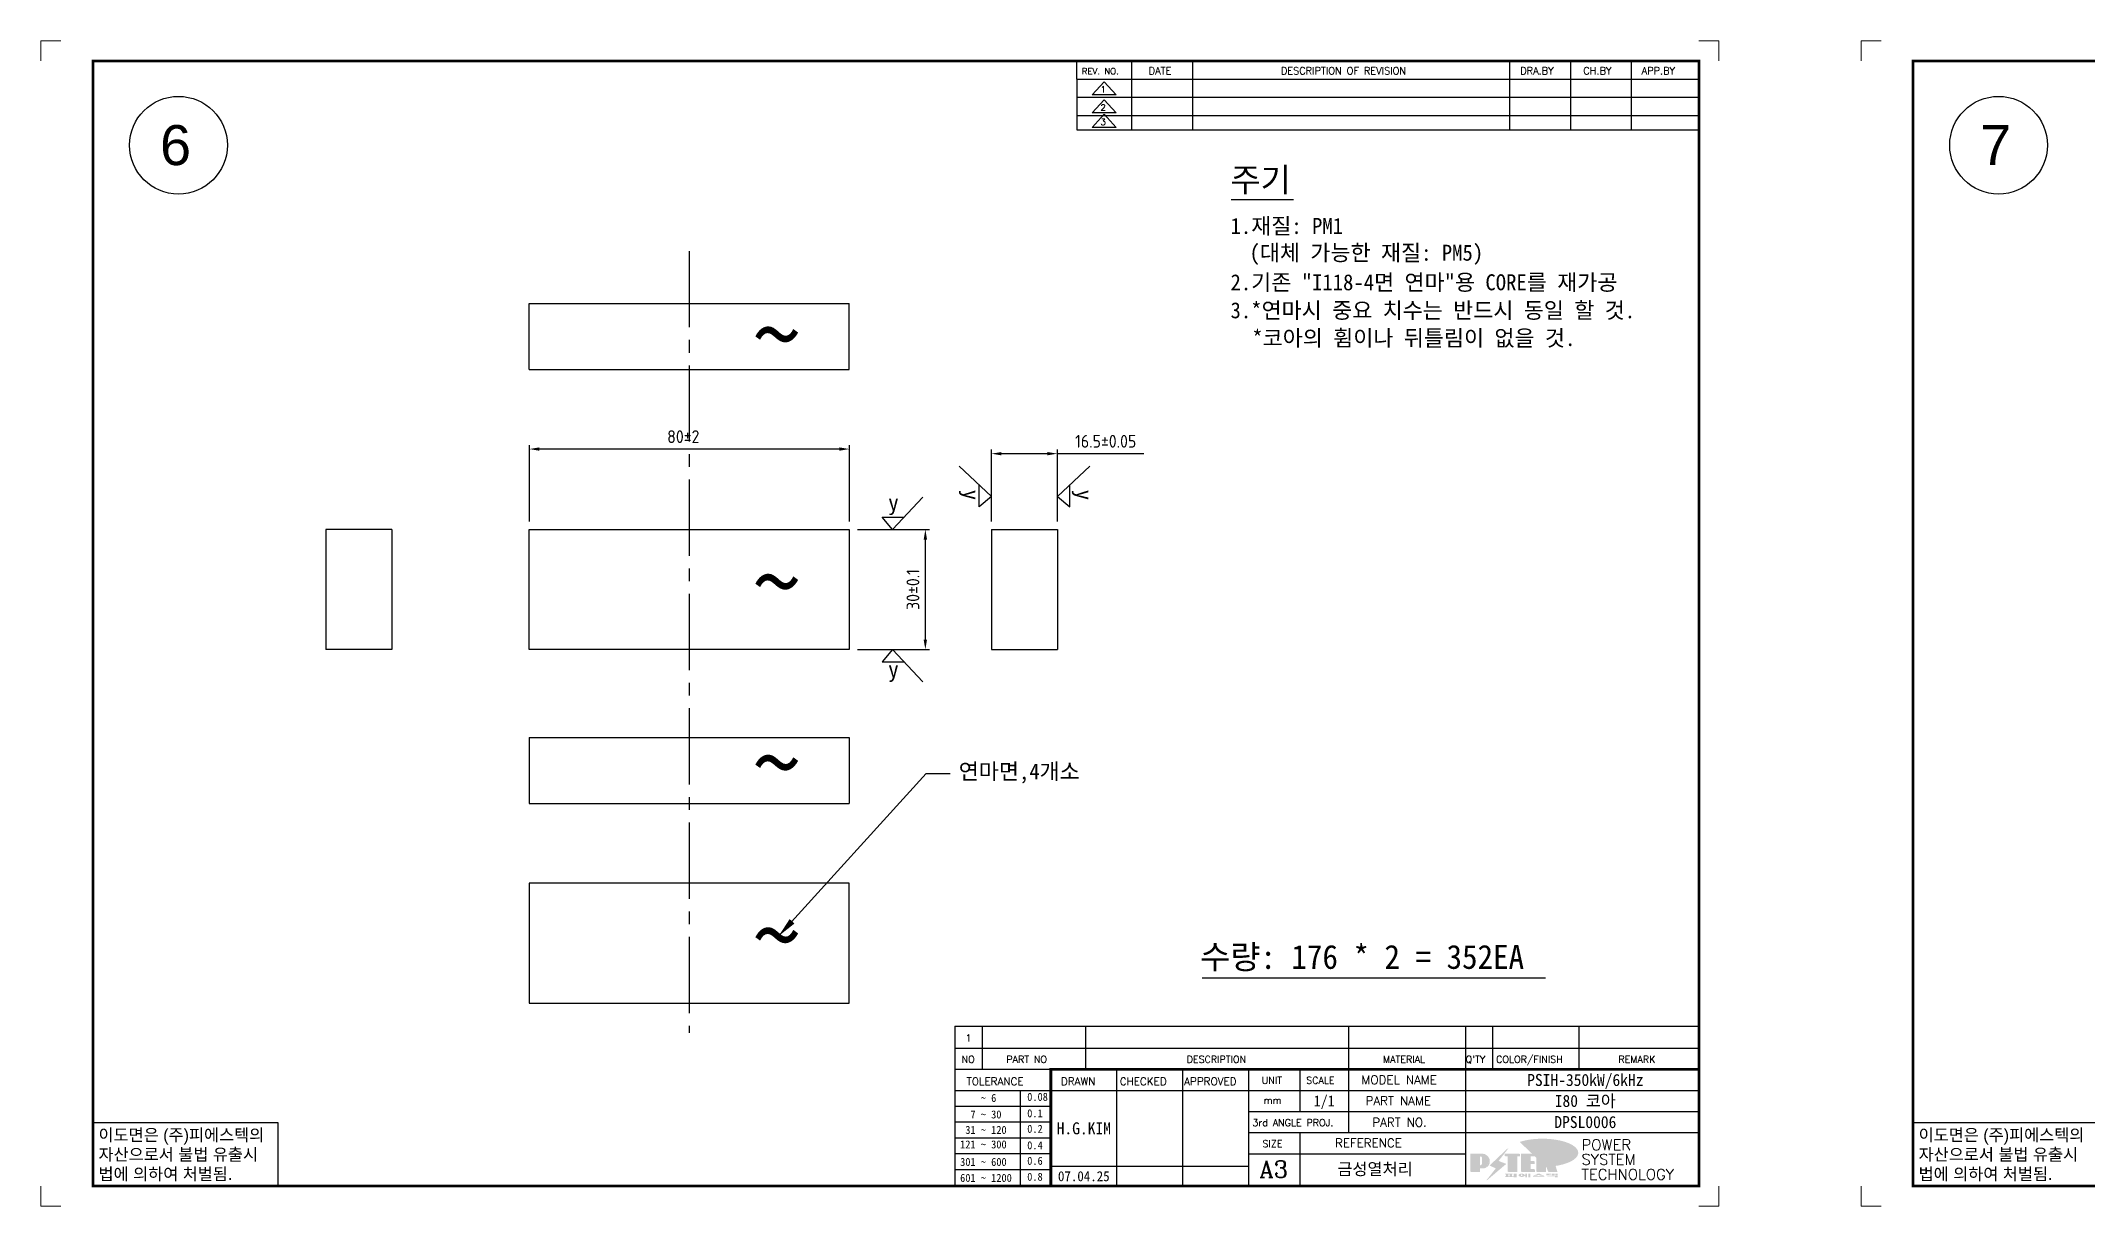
# Model space of a CAD drawing. Header units: millimetres. Extents: x 282 to 14566, y -4134 to 5341.
# Drawn here: x 5061 to 5573, y -365 to -73 of the extents above; entities that cross this region are included whole.
import ezdxf
from ezdxf.enums import TextEntityAlignment as Align

# ---------------------------------------------------------------- set-up
doc = ezdxf.new("R2010")
doc.units = ezdxf.units.MM
doc.linetypes.add('CENTER2', pattern=[28.575, 19.05, -3.175, 3.175, -3.175])
for name, color, linetype in [('FORMAT-1', 7, 'Continuous'), ('line', 3, 'Continuous'), ('Text', 2, 'Continuous')]:
    doc.layers.add(name, color=color, linetype=linetype)
doc.styles.add('arial_ttf', font='arial.ttf')
doc.styles.add('h1', font='')
doc.styles.add('HAN', font='')
doc.styles.add('RC', font='ROMANC.SHX')
doc.styles.add('ROMANT', font='romant__.ttf')
doc.styles.add('RT', font='ROMANT.SHX', dxfattribs={"oblique": 15})
doc.styles.get("Standard").update_dxf_attribs({"font": 'ISOCP.SHX', "bigfont": 'WHGTXT.SHX'})
doc.styles.get('h1').set_extended_font_data('New Gulim')
doc.styles.get('HAN').set_extended_font_data('GulimChe')
doc.dimstyles.new('PSTEK-1', dxfattribs={"dimtxt": 3.2, "dimasz": 2.5, "dimexe": 1, "dimexo": 2, "dimgap": 1.5, "dimtad": 1, "dimtoh": 1, "dimrnd": 0.05, "dimzin": 9, "dimdsep": 46, "dimtxsty": 'Standard', "dimcen": 0, "dimclrt": 2, "dimadec": 1, "dimazin": 2, "dimtfac": 1, "dimtmove": 0, "dimatfit": 3, "dimfxl": 0, "dimtolj": 1, "dimtzin": 0, "dimarcsym": 0})
doc.dimstyles.new('PSTEK-2', dxfattribs={"dimtxt": 5, "dimasz": 5, "dimexe": 2, "dimexo": 2, "dimgap": 1.5, "dimtad": 1, "dimtoh": 1, "dimrnd": 0.5, "dimdsep": 46, "dimtxsty": 'Standard', "dimcen": 0, "dimclrt": 3, "dimazin": 2, "dimtfac": 1, "dimtmove": 0, "dimatfit": 3, "dimfxl": 0, "dimtolj": 1, "dimtzin": 0, "dimarcsym": 0})

# ---------------------------------------------------------------- blocks, each defined once
blk = doc.blocks.new('*D127')
at = {"color": 0, "lineweight": -2}
for p, q in [((5183.23, -193.64), (5183.23, -174.52)), ((5260.73, -175.52), (5185.73, -175.52)), ((5263.23, -193.64), (5263.23, -174.52))]:
    blk.add_line(p, q, dxfattribs=at)
at = {"color": 0}
for points in [[(5185.73, -175.1), (5185.73, -175.94), (5183.23, -175.52)], [(5260.73, -175.1), (5260.73, -175.94), (5263.23, -175.52)]]:
    blk.add_solid(points, dxfattribs=at)
at = {"layer": 'DEFPOINTS', "color": 0}
for p in [(5183.23, -175.52), (5183.23, -195.64), (5263.23, -195.64)]:
    blk.add_point(p, dxfattribs=at)
at = {"color": 2, "insert": (5221.72, -172.42), "char_height": 3.2, "attachment_point": 5}
blk.add_mtext('\\A1;80%%P2', dxfattribs=at)
blk = doc.blocks.new('*D128')
at = {"color": 0, "lineweight": -2}
for p, q in [((5265.23, -195.64), (5283.23, -195.64)), ((5282.23, -223.14), (5282.23, -198.14)), ((5265.23, -225.64), (5283.23, -225.64))]:
    blk.add_line(p, q, dxfattribs=at)
at = {"color": 0}
for points in [[(5281.81, -198.14), (5282.65, -198.14), (5282.23, -195.64)], [(5281.81, -223.14), (5282.65, -223.14), (5282.23, -225.64)]]:
    blk.add_solid(points, dxfattribs=at)
at = {"layer": 'DEFPOINTS', "color": 0}
for p in [(5263.23, -195.64), (5282.23, -195.64), (5263.23, -225.64)]:
    blk.add_point(p, dxfattribs=at)
at = {"color": 2, "insert": (5279.13, -210.64), "char_height": 3.2, "attachment_point": 5, "rotation": 90}
blk.add_mtext('\\A1;30%%P0.1', dxfattribs=at)
blk = doc.blocks.new('*D129')
at = {"color": 0, "lineweight": -2}
for p, q in [((5298.75, -193.64), (5298.75, -175.67)), ((5301.25, -176.67), (5312.75, -176.67)), ((5315.25, -193.64), (5315.25, -175.67)), ((5315.25, -176.67), (5336.88, -176.67))]:
    blk.add_line(p, q, dxfattribs=at)
at = {"color": 0}
for points in [[(5301.25, -176.26), (5301.25, -177.09), (5298.75, -176.67)], [(5312.75, -176.26), (5312.75, -177.09), (5315.25, -176.67)]]:
    blk.add_solid(points, dxfattribs=at)
at = {"layer": 'DEFPOINTS', "color": 0}
for p in [(5315.25, -176.67), (5298.75, -195.64), (5315.25, -195.64)]:
    blk.add_point(p, dxfattribs=at)
at = {"color": 2, "insert": (5327.32, -173.57), "char_height": 3.2, "attachment_point": 5}
blk.add_mtext('\\A1;16.5%%P0.05', dxfattribs=at)
blk = doc.blocks.new('re3')
at = {"color": 180}
for p, q in [((0, 0), (0, -4.55)), ((0, -4.55), (155.53, -4.55)), ((6.87, -0.64), (3.86, -3.91)), ((9.88, -3.91), (3.86, -3.91)), ((6.87, -0.64), (9.88, -3.91)), ((13.74, -4.55), (13.74, 0)), ((28.97, -4.55), (28.97, 0)), ((108.25, -4.55), (108.25, 0)), ((123.49, -4.55), (123.49, 0)), ((138.64, -4.55), (138.64, 0))]:
    blk.add_line(p, q, dxfattribs=at)
at = {"color": 2, "style": 'RC', "oblique": 15}
blk.add_attdef('REV.NO', text='', height=1.56, dxfattribs=at).set_placement((6.59, -2.56), align=Align.MIDDLE_CENTER)
blk.add_attdef('-1', text='', height=1.56, dxfattribs=at).set_placement((9.37, -1.66), align=Align.MIDDLE_LEFT)
at = {"color": 2, "style": 'HAN'}
for tag, p in [('REV.-DATE', (21.36, -2.28)), ('DRA.BY', (115.87, -2.28)), ('CH.BY', (131.07, -2.28)), ('APP.BY', (147.09, -2.28))]:
    blk.add_attdef(tag, text='', height=2.5, dxfattribs=at).set_placement(p, align=Align.MIDDLE_CENTER)
blk.add_attdef('DESCRIPTION-OF-REVISION', text='', height=2.5, dxfattribs=at).set_placement((31.61, -2.28), align=Align.MIDDLE_LEFT)
blk = doc.blocks.new('no3')
at = {"color": 180}
for p, q in [((0, 5.5), (0, 0)), ((0, 5.5), (186, 5.5)), ((6.79, 5.5), (6.79, 0)), ((32.74, 0.11), (32.74, 5.5)), ((98.4, 5.5), (98.4, 0)), ((127.61, 5.5), (127.61, 0)), ((134.43, 5.5), (134.43, 0)), ((155.98, 5.5), (155.98, 0))]:
    blk.add_line(p, q, dxfattribs=at)
at = {"color": 2, "style": 'RT', "oblique": 15}
blk.add_attdef('NO', text='', height=1.74, dxfattribs=at).set_placement((3.38, 2.51), align=Align.MIDDLE_CENTER)
at = {"color": 2, "style": 'HAN'}
for tag, p in [('PART-NO', (19.76, 2.75)), ('MATERIAL', (111.38, 2.75)), ("Q'TY", (131.02, 2.75)), ('COLOR/FINISH', (145.2, 2.75)), ('REMARK', (170.76, 2.75))]:
    blk.add_attdef(tag, text='', height=2.9, dxfattribs=at).set_placement(p, align=Align.MIDDLE_CENTER)
blk.add_attdef('DESCRIPTION', text='', height=2.9, dxfattribs=at).set_placement((34.51, 2.75), align=Align.MIDDLE_LEFT)
blk = doc.blocks.new('t3')
for p, q in [((0, 15.88), (46.25, 15.88)), ((0, 15.88), (0, 0)), ((46.25, 15.88), (46.25, 0)), ((0, 0), (46.25, 0))]:
    blk.add_line(p, q)
at = {"color": 1, "style": 'h1'}
for s, p in [('이도면은 (주)피에스텍의', (1.4, 11.29)), ('자산으로서 불법 유출시', (1.4, 6.41)), ('법에 의하여 처벌됨.', (1.4, 1.52))]:
    blk.add_text(s, height=3, dxfattribs=at).set_placement(p)
blk = doc.blocks.new('new LOGO')
at = {"layer": 'line'}
h = blk.add_hatch(color=250, dxfattribs=at)
h.paths.add_polyline_path([(44.5, 69.4), (46.6, 69.4, -0.129793), (52, 68, 0.221832), (43.6, 71.9), (41.5, 71.9), (41.5, 27.9), (43.6, 27.9, 0.02048), (44.5, 28)], flags=17)
h.paths.add_polyline_path([(44.5, 13.9), (57.3, 13.9, 0.72362), (77.1, 73.9, -0.679777), (54.3, 16.4), (41.5, 16.4), (41.5, -0.1), (3, -0.1), (3, -2.6), (44.5, -2.6)])
h.paths.add_polyline_path([(117.9, 14.2), (71.5, -44.4), (77.1, -39.6), (120.8, 15.6), (92, 28.9), (173.3, 106), (177.5, 111.4), (89.1, 27.6)])
h.paths.add_polyline_path([(162.7, 71.9), (162.7, 69.4), (172.5, 69.4), (172.5, 71.9)], flags=17)
h.paths.add_polyline_path([(217.7, 69.4), (230.5, 69.4), (230.5, 80.4), (227.5, 80.4), (227.5, 71.9), (214.7, 71.9), (214.7, -0.1), (175.5, -0.1), (175.5, -2.6), (217.7, -2.6)])
h.paths.add_polyline_path([(297.8, 46.6), (294.8, 46.6), (294.8, 37.4), (276, 37.4), (276, 10.9), (279, 10.9), (279, 34.9), (297.8, 34.9)])
h.paths.add_polyline_path([(300, 8.4), (297, 8.4), (297, -0.1), (237.5, -0.1), (237.5, -2.6), (300, -2.6)])
h.paths.add_polyline_path([(297.8, 80.4), (294.8, 80.4), (294.8, 71.9), (276, 71.9), (276, 49.1), (279, 49.1), (279, 69.4), (297.8, 69.4)])
h.paths.add_polyline_path([(350.2, 80.4), (347.2, 80.4), (347.2, 61.6), (350.2, 63.5)])
h.paths.add_polyline_path([(350.2, 26.7), (347.2, 35.2), (347.2, -0.1), (308.5, -0.1), (308.5, -2.6), (350.2, -2.6)])
h.paths.add_polyline_path([(402.7, 80.4), (396.5, 80.4), (379.6, 66.8), (400.5, -0.1), (361.8, -0.1), (362.7, -2.6), (403.5, -2.6), (382.6, 64.3)])
blk.add_hatch(color=5, dxfattribs=at).paths.add_polyline_path([(166.3, 35), (131, 49), (180.4, 112.7), (92, 28.9), (120.8, 15.6), (74.4, -43)])
h = blk.add_hatch(color=253, dxfattribs=at)
edge = h.paths.add_edge_path()
edge.add_ellipse((333.9, 86.4), major_axis=(-165.9, 0), ratio=0.39426, start_angle=111.51268, end_angle=334.46902)
edge.add_ellipse((314.1, 81.2), major_axis=(-153.7, 0), ratio=0.40699, start_angle=121.30662, end_angle=327.74369, ccw=False)
edge.add_line((394, 27.8), (394.7, 25.6))
h = blk.add_hatch(color=1, dxfattribs=at)
h.paths.add_polyline_path([(41.5, 16.4), (54.3, 16.4, 1), (54.3, 82.9), (0, 82.9), (0, -0.1), (41.5, -0.1)])
h.paths.add_polyline_path([(41.5, 27.9), (41.5, 71.9), (43.6, 71.9, -0.414214), (54.6, 60.9), (54.6, 38.9, -0.414214), (43.6, 27.9)], flags=16)
h.paths.add_polyline_path([(214.7, 71.9), (227.5, 71.9), (227.5, 82.9), (159.7, 82.9), (159.7, 71.9), (172.5, 71.9), (172.5, -0.1), (214.7, -0.1)])
h.paths.add_polyline_path([(276, 37.4), (294.8, 37.4), (294.8, 49.1), (276, 49.1), (276, 71.9), (294.8, 71.9), (294.8, 82.9), (234.5, 82.9), (234.5, -0.1), (297, -0.1), (297, 10.9), (276, 10.9)])
h.paths.add_polyline_path([(347.2, 35.2), (359.7, -0.1), (400.5, -0.1), (379.6, 66.8), (399.7, 82.9), (380.6, 82.9), (347.2, 61.6), (347.2, 82.9), (305.5, 82.9), (305.5, -0.1), (347.2, -0.1)])
h = blk.add_hatch(color=250, dxfattribs=at)
edge = h.paths.add_edge_path()
edge.add_ellipse((237.8, -17.6), major_axis=(-14.3, 0), ratio=0.526336, start_angle=192.2456, end_angle=269.07481)
edge.add_line((238.1, -10.1), (237.6, -10.1))
edge.add_ellipse((237.8, -17.6), major_axis=(-14.3, 0), ratio=0.526336, start_angle=270.92519, end_angle=449.07481)
edge.add_line((237.6, -25.1), (238.1, -25.1))
edge.add_ellipse((237.8, -17.6), major_axis=(-14.3, 0), ratio=0.526336, start_angle=450.92519, end_angle=527.7544)
edge.add_line((251.7, -19.2), (254.1, -19.2))
edge.add_line((254.1, -19.2), (254.1, -27.1))
edge.add_line((254.1, -27.1), (263.1, -27.1))
edge.add_line((263.1, -27.1), (263.1, -10.1))
edge.add_line((263.1, -10.1), (254.1, -10.1))
edge.add_line((254.1, -10.1), (254.1, -16))
edge.add_line((254.1, -16), (251.7, -16))
h.paths.add_polyline_path([(241, -16.4), (241, -18.7, -1), (234.4, -18.7), (234.4, -16.4, -1)], flags=16)
h.paths.add_polyline_path([(278.2, -10.1), (268.1, -10.1), (268.1, -27.1), (278.2, -27.1)])
h.paths.add_polyline_path([(310.3, -10.1), (310.3, -11.1, -0.157169), (289.3, -17.5), (294, -19.9, 0.128407), (316.3, -15.9, 0.128407), (338.6, -19.9), (343.3, -17.5, -0.157169), (322.2, -11.1), (322.2, -10.1)])
h.paths.add_polyline_path([(342.1, -25.1), (342.1, -22.3), (290.4, -22.3), (290.4, -25.1)])
h.paths.add_polyline_path([(352, -10.1), (352, -16.2, 0.414214), (354, -18.2), (378.7, -18.2), (378.7, -19.6), (390.2, -19.6), (390.2, -10.1), (378.7, -10.1), (378.7, -13.6), (374.7, -13.6), (374.7, -15.1), (378.7, -15.1), (378.7, -16.2), (364.7, -16.2), (364.7, -15.1), (371.2, -15.1), (371.2, -13.6), (364.7, -13.6), (364.7, -12.6), (374.7, -12.6), (374.7, -10.1)])
h.paths.add_polyline_path([(393.8, -10.1), (393.8, -19.6), (405, -19.6), (405, -10.1)])
h.paths.add_polyline_path([(405, -27.1), (405, -20.9), (356.8, -20.9), (356.8, -23), (391.8, -23), (391.8, -27.1)])
h.paths.add_polyline_path([(200.4, -10.1), (200.4, -22.3), (193.2, -22.3), (193.2, -12.6), (196.6, -12.6), (196.6, -10.1), (161, -10.1), (161, -12.6), (164.5, -12.6), (164.5, -22.3), (161, -22.3), (161, -25.1), (200.4, -25.1), (200.4, -27.1), (213.9, -27.1), (213.9, -10.1)])
h.paths.add_polyline_path([(182, -12.6), (175.6, -12.6), (175.6, -22.3), (182, -22.3)], flags=17)
blk = doc.blocks.new('format-3')
at = {"color": 3, "lineweight": 9}
for p, q in [((0, 286.3), (0, 291.3)), ((5, 291.3), (0, 291.3)), ((414.5, 291.3), (419.5, 291.3)), ((419.5, 286.3), (419.5, 291.3)), ((0, 5), (0, 0)), ((5, 0), (0, 0)), ((414.5, 0), (419.5, 0)), ((419.5, 5), (419.5, 0))]:
    blk.add_line(p, q, dxfattribs=at)
at = {"color": 180}
for p, q in [((258.97, 281.75), (258.97, 286.3)), ((258.97, 281.75), (414.5, 281.75)), ((272.71, 281.75), (272.71, 286.3)), ((287.94, 281.75), (287.94, 286.3)), ((367.22, 281.75), (367.22, 286.3)), ((382.45, 281.75), (382.45, 286.3)), ((397.61, 281.75), (397.61, 286.3)), ((228.5, 39.49), (228.5, 5)), ((228.5, 39.49), (414.5, 39.49)), ((235.29, 39.49), (235.29, 34.21)), ((261.24, 34.21), (261.24, 39.49)), ((326.9, 39.49), (326.9, 34.21)), ((356.11, 39.49), (356.11, 34.21)), ((362.93, 39.49), (362.93, 34.21)), ((384.48, 39.49), (384.48, 34.21)), ((228.5, 34.21), (252.48, 34.21)), ((268.96, 5), (268.96, 34.21)), ((285.45, 5), (285.45, 34.21)), ((301.94, 5), (301.94, 34.21)), ((314.72, 34.21), (314.72, 23.65)), ((326.9, 34.21), (326.9, 18.37)), ((356.11, 34.21), (356.11, 5)), ((228.5, 28.93), (252.48, 28.93)), ((244.89, 5.23), (244.89, 28.93)), ((252.48, 28.93), (414.5, 28.93)), ((228.5, 24.98), (252.48, 24.98)), ((228.5, 21.03), (252.48, 21.03)), ((301.94, 23.65), (414.5, 23.65)), ((228.5, 17.08), (252.48, 17.08)), ((301.94, 18.37), (414.5, 18.37)), ((314.72, 18.37), (314.72, 5)), ((228.5, 13.13), (252.48, 13.13)), ((301.94, 13.09), (356.11, 13.09)), ((228.5, 9.18), (252.48, 9.18)), ((252.48, 9.95), (301.94, 9.95))]:
    blk.add_line(p, q, dxfattribs=at)
at = {"const_width": 0.7}
blk.add_lwpolyline([(252.48, 5), (252.48, 34.21), (414.5, 34.21)], dxfattribs=at)
at = {"layer": 'FORMAT-1', "const_width": 0.7}
blk.add_lwpolyline([(13, 5), (13, 286.3), (414.5, 286.3), (414.5, 5)], close=True, dxfattribs=at)
blk.add_blockref('t3', (13, 5))
at = {"xscale": 0.05400000000000027, "yscale": 0.05400000000000027, "zscale": 0.05400000000000027}
blk.add_blockref('new LOGO', (357.35, 8.65), dxfattribs=at)
at = {"color": 2}
for s, height, style, p in [('REV. NO.', 1.56, 'RC', (260.23, 282.95)), ('DATE', 1.788, 'RC', (276.95, 282.94)), ('DESCRIPTION OF REVISION', 1.7875, 'RC', (309.98, 282.94)), ('DRA.BY', 1.788, 'RC', (369.83, 282.94)), ('CH.BY', 1.788, 'RC', (385.59, 282.94)), ('APP.BY', 1.788, 'RC', (400.18, 282.94)), ('NO', 1.742, 'RC', (230.16, 35.83)), ('PART NO', 1.742, 'RC', (241.36, 35.83)), ('DESCRIPTION', 1.7424, 'RC', (286.43, 35.83)), ('MATERIAL', 1.742, 'RC', (335.52, 35.83)), ("Q'TY", 1.742, 'RC', (356.17, 35.83)), ('COLOR/FINISH', 1.7424, 'RC', (363.8, 35.83)), ('REMARK', 1.742, 'RC', (394.37, 35.83)), (' TOLERANCE', 1.9, 'RC', (230.11, 30.22)), ('DRAWN', 1.9, 'RC', (255, 30.22)), ('CHECKED', 1.9, 'RC', (269.71, 30.22)), ('APPROVED', 1.9, 'RC', (285.8, 30.22)), ('UNIT', 1.742, 'RC', (305.19, 30.55)), ('SCALE', 1.742, 'RC', (316.32, 30.55)), ('MODEL NAME', 2.178, 'RC', (330.12, 30.46)), ('    ~ 6', 2, 'HAN', (229.8, 26.03)), ('0.08', 2, 'HAN', (246.57, 26.31)), ('mm', 1.742, 'RC', (305.67, 25.56)), ('PART NAME', 2.178, 'RC', (331.17, 25.24)), ('  7 ~ 30', 2, 'HAN', (229.8, 21.91)), ('0.1', 2, 'HAN', (246.57, 22.2)), ('3rd ANGLE PROJ.', 1.7424, 'RC', (302.87, 19.97)), ('PART NO.', 2.178, 'RC', (332.84, 19.85)), ('121 ~ 300', 2, 'HAN', (229.8, 14.42)), (' 31 ~ 120', 2, 'HAN', (229.8, 18.04)), ('0.2', 2, 'HAN', (246.57, 18.32)), ('0.4', 2, 'HAN', (246.57, 14.2)), ('SIZE', 1.742, 'RC', (305.39, 14.71)), ('REFERENCE', 2.178, 'RC', (323.52, 14.69)), ('301 ~ 600', 2, 'HAN', (229.8, 10.04)), ('0.6', 2, 'HAN', (246.57, 10.32)), ('601 ~ 1200', 2, 'HAN', (229.8, 6.05)), ('0.8', 2, 'HAN', (246.57, 6.33))]:
    blk.add_text(s, height=height, dxfattribs=dict(at, style=style)).set_placement(p)
at = {"style": 'ROMANT'}
for s, p in [('POWER', (385.15, 13.96)), ('SYSTEM', (385.15, 10.31)), ('TECHNOLOGY', (385.15, 6.56))]:
    blk.add_text(s, height=2.7, dxfattribs=at).set_placement(p)
at = {"color": 2, "lineweight": 25, "style": 'RC'}
blk.add_text('A3', height=4.182, dxfattribs=at).set_placement((304.61, 7.14))
at = {"style": 'HAN'}
for tag, height, p in [('MODEL-NAME', 3, (386.1, 31.53)), ('SCALE', 2.7, (320.81, 26.29)), ('PART-NAME', 3, (386.1, 26.29)), ('DRA-BY', 3, (260.72, 19.44)), ('CH-BY', 3, (277.21, 19.44)), ('APP-BY', 3, (293.7, 19.44)), ('PART-NO', 3, (386.1, 21.01)), ('관련업체', 3, (333.52, 9.26)), ('DRA-DATE', 2.5, (260.72, 7.47)), ('CH-DATE', 2.5, (277.21, 7.47)), ('APP-DATE', 2.5, (293.7, 7.47))]:
    blk.add_attdef(tag, text='', height=height, dxfattribs=at).set_placement(p, align=Align.MIDDLE_CENTER)

msp = doc.modelspace()

# ---------------------------------------------------------------- linework, layer by layer
for p, q in [((5358.693, -113.155), (5374.255, -113.155)), ((5298.749, -187.41), (5290.645, -179.806)), ((5315.249, -187.41), (5323.353, -179.806)), ((5273.978, -195.64), (5281.582, -187.536)), ((5295.682, -189.977), (5295.682, -184.532)), ((5298.749, -187.41), (5295.682, -189.977)), ((5315.249, -187.41), (5318.316, -189.977)), ((5318.316, -189.977), (5318.316, -184.532)), ((5273.978, -195.64), (5271.411, -192.573)), ((5271.411, -192.573), (5276.856, -192.573)), ((5273.978, -225.64), (5271.411, -228.707)), ((5271.411, -228.707), (5276.856, -228.707)), ((5273.978, -225.64), (5281.582, -233.744)), ((5351.401, -307.701), (5437.243, -307.701))]:
    msp.add_line(p, q)
at = {"color": 1, "linetype": 'CENTER2'}
msp.add_line((5223.226, -126.02), (5223.226, -321.428), dxfattribs=at)
at = {"color": 3}
for p, q in [((5183.226, -139.14), (5263.226, -139.14)), ((5183.226, -155.64), (5183.226, -139.14)), ((5263.226, -155.64), (5263.226, -139.14)), ((5183.226, -155.64), (5263.226, -155.64)), ((5132.365, -195.64), (5132.365, -225.64)), ((5148.865, -195.64), (5132.365, -195.64)), ((5148.865, -195.64), (5148.865, -225.64)), ((5183.226, -195.64), (5263.226, -195.64)), ((5183.226, -225.64), (5183.226, -195.64)), ((5263.226, -195.64), (5263.226, -225.64)), ((5298.749, -195.64), (5298.749, -225.64)), ((5298.749, -195.64), (5315.249, -195.64)), ((5315.249, -195.64), (5315.249, -225.64)), ((5148.865, -225.64), (5132.365, -225.64)), ((5263.226, -225.64), (5183.226, -225.64)), ((5298.749, -225.64), (5315.249, -225.64)), ((5183.226, -247.618), (5263.226, -247.618)), ((5183.226, -247.618), (5183.226, -264.118)), ((5263.226, -247.618), (5263.226, -264.118)), ((5183.226, -264.118), (5263.226, -264.118)), ((5263.226, -284.022), (5183.226, -284.022)), ((5183.226, -284.022), (5183.226, -314.022)), ((5263.226, -314.022), (5263.226, -284.022)), ((5183.226, -314.022), (5263.226, -314.022))]:
    msp.add_line(p, q, dxfattribs=at)
for centre in [(5095.515, -99.556), (5550.535, -99.556)]:
    msp.add_circle(centre, 12.215)

# ---------------------------------------------------------------- block references
for p, values in [((5061.126, -364.78), {'DRA-DATE': '07.04.25', 'DRA-BY': 'H.G.KIM', 'MODEL-NAME': 'PSIH-350kW/6kHz', 'PART-NAME': 'I80 코아', 'PART-NO': 'DPSL0006', 'SCALE': '1/1', '관련업체': '금성열처리'}), ((5516.145, -364.78), {'DRA-DATE': '07.04.25', 'DRA-BY': 'H.G.KIM', 'MODEL-NAME': 'PSIH-350kW/6kHz', 'PART-NAME': 'UU120C 코아', 'PART-NO': 'LFU00006', 'SCALE': '1/1', '관련업체': '금성열처리'})]:
    msp.add_blockref('format-3', p).add_auto_attribs(values)
ref = msp.add_blockref('re3', (5320.091, -83.03))
ref.add_attrib('REV.NO', '1', dxfattribs={"color": 2, "height": 1.56, "style": 'RC'}).set_placement((5326.68, -85.587), align=Align.MIDDLE_CENTER)
ref = msp.add_blockref('re3', (5320.091, -87.58))
ref.add_attrib('REV.NO', '2', dxfattribs={"color": 2, "height": 1.56, "style": 'RC'}).set_placement((5326.68, -90.137), align=Align.MIDDLE_CENTER)
ref = msp.add_blockref('re3', (5320.091, -91.175))
ref.add_attrib('REV.NO', '3', dxfattribs={"color": 2, "height": 1.56, "style": 'RC'}).set_placement((5326.68, -93.733), align=Align.MIDDLE_CENTER)
ref = msp.add_blockref('no3', (5289.626, -325.286))
ref.add_attrib('NO', '1', dxfattribs={"color": 2, "height": 1.74, "style": 'RT'}).set_placement((5293.01, -322.779), align=Align.MIDDLE_CENTER)

# ---------------------------------------------------------------- texts
at = {"color": 3, "style": 'HAN'}
for s, height, p in [('주기', 6, (5358.522, -111.19)), ('1.재질: PM1', 4, (5358.522, -121.735)), ('(대체 가능한 재질: PM5)', 4, (5363.28, -128.425)), ('2.기존 "I118-4면 연마"용 CORE를 재가공', 4, (5358.522, -135.822)), ('3.*연마시 중요 치수는 반드시 동일 할 것.', 4, (5358.522, -142.822)), ('~', 18, (5239.267, -155.884)), ('*코아의 휨이나 뒤틀림이 없을 것.', 4, (5363.965, -149.763)), ('y', 4, (5272.956, -190.879)), ('~', 18, (5239.267, -217.721)), ('y', 4, (5272.956, -232.582)), ('~', 18, (5239.267, -262.949)), ('연마면,4개소', 4, (5290.57, -258.102)), ('~', 18, (5239.267, -306.102)), ('수량: 176 * 2 = 352EA', 6, (5350.936, -305.478))]:
    msp.add_text(s, height=height, dxfattribs=at).set_placement(p)
for p in [(5291.807, -185.683), (5320.01, -185.683)]:
    msp.add_text('y', height=4, rotation=270, dxfattribs=at).set_placement(p)
at = {"layer": 'Text', "style": 'arial_ttf'}
for s, p in [('6', (5090.898, -104.525)), ('7', (5545.917, -104.525))]:
    msp.add_text(s, height=10, dxfattribs=at).set_placement(p)

# ---------------------------------------------------------------- dimensions: what is measured, and where the dimension line sits
dim = msp.add_linear_dim(base=(5183.226, -175.519), p1=(5263.226, -195.64), p2=(5183.226, -195.64), text='<>%%P2', dimstyle='PSTEK-1')
dim.commit()
dim.dimension.update_dxf_attribs({"geometry": '*D127', "text_midpoint": (5221.724, -175.519), "dimtype": 160})
dim = msp.add_linear_dim(base=(5315.249, -176.675), p1=(5298.749, -195.64), p2=(5315.249, -195.64), text='<>%%P0.05', dimstyle='PSTEK-1')
dim.commit()
dim.dimension.update_dxf_attribs({"geometry": '*D129', "text_midpoint": (5327.315, -173.575)})
dim = msp.add_linear_dim(base=(5282.231, -195.64), p1=(5263.226, -225.64), p2=(5263.226, -195.64), angle=90, text='<>%%P0.1', dimstyle='PSTEK-1')
dim.commit()
dim.dimension.update_dxf_attribs({"geometry": '*D128', "text_midpoint": (5279.131, -210.64)})

# ---------------------------------------------------------------- leaders
msp.add_leader([(5245.55, -297.278), (5282.411, -256.66), (5288.463, -256.66)], dimstyle='PSTEK-2', override={"dimgap": 2, "dimtad": 0})

doc.saveas('drawing.dxf')
